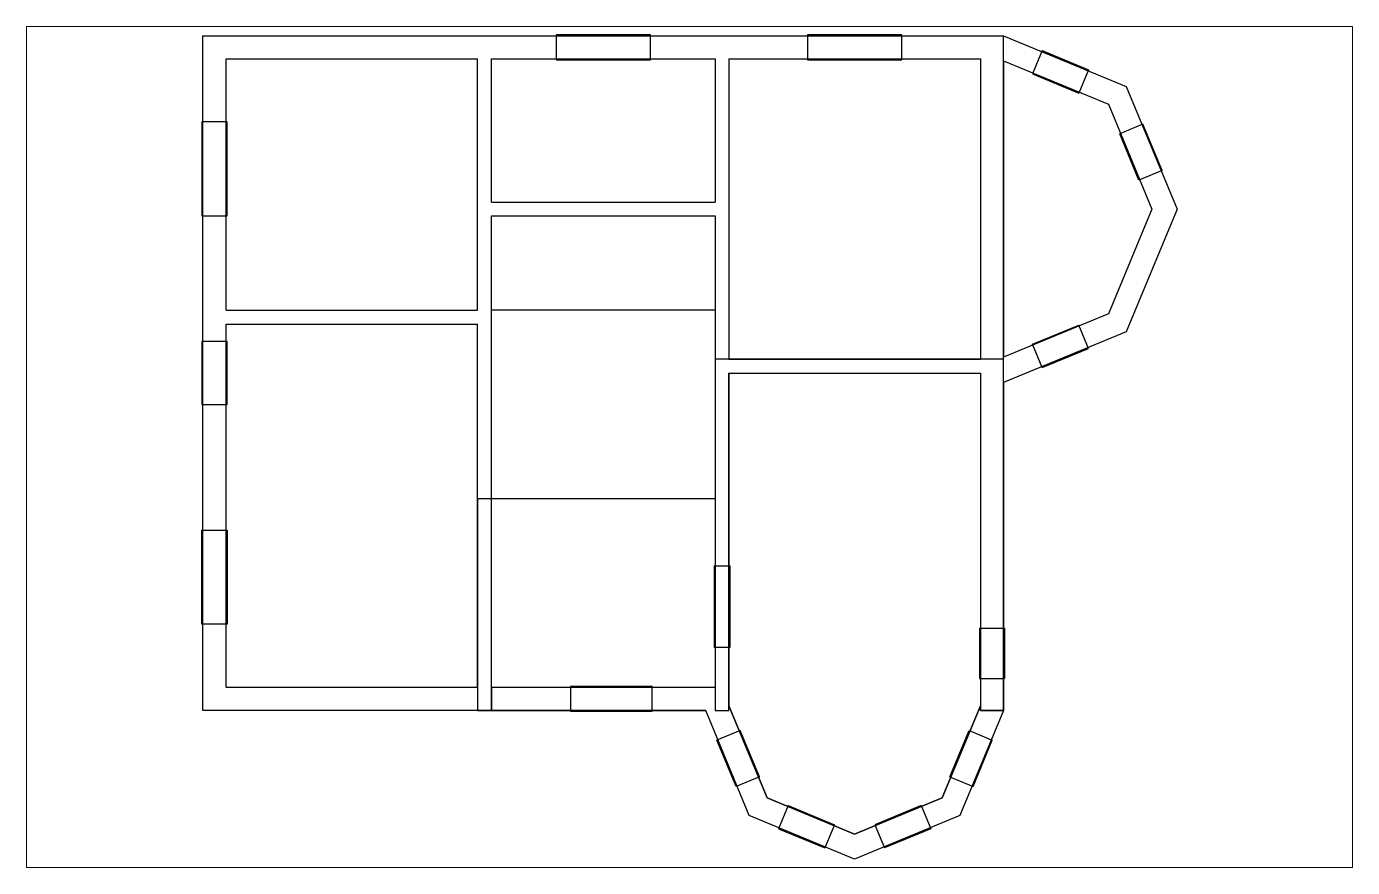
# Paper-space layout 'Sheet1' of a CAD drawing. Header units: millimetres. Extents: x 40 to 364, y 26 to 231.
# The model-space entities are those that its viewports show. They can reach past a viewport. Long polylines and large blocks are cut down to what shows.
import ezdxf

# ---------------------------------------------------------------- set-up
doc = ezdxf.new("R2010")
doc.units = ezdxf.units.MM
for name, color, linetype in [('doors12', 4, 'Continuous'), ('plate11', 1, 'Continuous'), ('walls', 7, 'Continuous'), ('walls12', 3, 'Continuous'), ('walls13', 2, 'Continuous'), ('windows1', 1, 'Continuous'), ('windows10', 4, 'Continuous'), ('windows11', 4, 'Continuous'), ('windows12', 4, 'Continuous')]:
    doc.layers.add(name, color=color, linetype=linetype)

msp = doc.modelspace()

# ---------------------------------------------------------------- linework, layer by layer
at = {"layer": 'doors12'}
for p, q in [((7765, -8070), (7765, -9370)), ((7765, -8070), (8015, -8070)), ((8015, -8070), (8015, -9370)), ((8015, -9370), (7765, -9370)), ((5480, -9985), (6780, -9985)), ((5480, -9985), (5480, -10385)), ((6780, -10385), (6780, -9985)), ((5480, -10385), (6780, -10385))]:
    msp.add_line(p, q, dxfattribs=at)
at = {"layer": 'plate11'}
for p, q in [((12370, -5150), (12370, 370)), ((12370, 370), (14322, -438)), ((14322, -438), (15130, -2390)), ((15130, -2390), (14322, -4342)), ((14322, -4342), (12370, -5150))]:
    msp.add_line(p, q, dxfattribs=at)
at = {"layer": 'walls'}
for p, q in [((-370, 370), (12370, 370)), ((-370, -10370), (-370, 370)), ((12370, 370), (14322, -438)), ((0, 0), (4000, 0)), ((0, -4000), (0, 0)), ((4000, -4000), (4000, 0)), ((4220, 0), (7780, 0)), ((4220, -2280), (4220, 0)), ((7780, 0), (7780, -2280)), ((8000, 0), (8000, -4780)), ((8000, 0), (12000, 0)), ((12000, 0), (12000, -4780)), ((12370, -30), (14038, -722)), ((12370, -30), (12370, -4750)), ((14322, -438), (15130, -2390)), ((14038, -722), (14730, -2390)), ((4220, -2280), (7780, -2280)), ((4220, -4220), (4220, -2500)), ((4220, -2500), (7780, -2500)), ((7780, -2500), (7780, -4220)), ((14730, -2390), (14038, -4058)), ((15130, -2390), (14322, -4342)), ((0, -4000), (4000, -4000)), ((7780, -4000), (4220, -4000)), ((14038, -4058), (12370, -4750)), ((0, -10000), (0, -4220)), ((0, -4220), (4000, -4220)), ((4000, -10000), (4000, -4220)), ((4220, -7220), (4220, -4220)), ((7780, -4220), (7780, -7220)), ((14322, -4342), (12370, -5150)), ((8000, -4780), (12000, -4780)), ((8000, -5000), (12000, -5000)), ((8000, -5000), (8000, -10296)), ((12000, -5000), (12000, -10296)), ((12370, -5150), (12370, -10370)), ((7780, -7000), (4220, -7000)), ((4220, -10000), (4220, -7220)), ((7780, -7220), (7780, -10000)), ((0, -10000), (4000, -10000)), ((4220, -10000), (7780, -10000)), ((8607, -11763), (8000, -10296)), ((12000, -10296), (11393, -11763)), ((7630, -10370), (-370, -10370)), ((8324, -12046), (7630, -10370)), ((12370, -10370), (11676, -12046)), ((10000, -12340), (8607, -11763)), ((11393, -11763), (10000, -12340)), ((10000, -12740), (8324, -12046)), ((11676, -12046), (10000, -12740))]:
    msp.add_line(p, q, dxfattribs=at)
at = {"layer": 'walls12'}
for p, q in [((4220, -10000), (4220, -10370)), ((4220, -10000), (7780, -10000)), ((7780, -10000), (7780, -10370)), ((8000, -10370), (8000, -10296)), ((8000, -10296), (8607, -11763)), ((11393, -11763), (12000, -10296)), ((12000, -10370), (12000, -10296)), ((4220, -10370), (7630, -10370)), ((8324, -12046), (7630, -10370)), ((7780, -10370), (8000, -10370)), ((12370, -10370), (11676, -12046)), ((12370, -10370), (12000, -10370)), ((8607, -11763), (10000, -12340)), ((10000, -12340), (11393, -11763)), ((10000, -12740), (8324, -12046)), ((11676, -12046), (10000, -12740))]:
    msp.add_line(p, q, dxfattribs=at)
at = {"layer": 'walls13'}
for p, q in [((12370, -4780), (7780, -4780)), ((7780, -4780), (7780, -10370)), ((12370, -10370), (12370, -4780)), ((8000, -10370), (8000, -5000)), ((8000, -5000), (12000, -5000)), ((12000, -5000), (12000, -10370)), ((4220, -7000), (4000, -7000)), ((4000, -7000), (4000, -10370)), ((4220, -10370), (4220, -7000)), ((4000, -10370), (4220, -10370)), ((7780, -10370), (8000, -10370)), ((12000, -10370), (12370, -10370))]:
    msp.add_line(p, q, dxfattribs=at)
at = {"layer": 'windows1'}
for p, q in [((12982, 133), (12829, -237)), ((12982, 133), (13721, -173)), ((13721, -173), (13568, -543)), ((12829, -237), (13568, -543)), ((15, -1000), (-385, -1000)), ((-385, -1000), (-385, -2500)), ((15, -2500), (15, -1000)), ((14587, -1039), (14217, -1192)), ((14893, -1778), (14587, -1039)), ((14523, -1931), (14217, -1192)), ((14893, -1778), (14523, -1931)), ((-385, -2500), (15, -2500)), ((12829, -4543), (13568, -4237)), ((13721, -4607), (13568, -4237)), ((-385, -4500), (-385, -5500)), ((15, -4500), (-385, -4500)), ((15, -5500), (15, -4500)), ((12982, -4913), (12829, -4543)), ((12982, -4913), (13721, -4607)), ((-385, -5500), (15, -5500)), ((-385, -7500), (15, -7500)), ((-385, -9000), (-385, -7500)), ((15, -7500), (15, -9000)), ((15, -9000), (-385, -9000))]:
    msp.add_line(p, q, dxfattribs=at)
at = {"layer": 'windows10'}
for p, q in [((6750, 385), (5250, 385)), ((5250, 385), (5250, -15)), ((6750, -15), (6750, 385)), ((5250, -15), (6750, -15))]:
    msp.add_line(p, q, dxfattribs=at)
at = {"layer": 'windows11'}
for p, q in [((10750, 385), (9250, 385)), ((9250, 385), (9250, -15)), ((10750, -15), (10750, 385)), ((9250, -15), (10750, -15))]:
    msp.add_line(p, q, dxfattribs=at)
at = {"layer": 'windows12'}
for p, q in [((11985, -9063), (12385, -9063)), ((11985, -9063), (11985, -9863)), ((12385, -9063), (12385, -9863)), ((11985, -9863), (12385, -9863)), ((8180, -10691), (7810, -10844)), ((8486, -11430), (8180, -10691)), ((11514, -11430), (11820, -10691)), ((11820, -10691), (12190, -10844)), ((8116, -11583), (7810, -10844)), ((11884, -11583), (12190, -10844)), ((8486, -11430), (8116, -11583)), ((11514, -11430), (11884, -11583)), ((8940, -11884), (8787, -12254)), ((8940, -11884), (9679, -12190)), ((11060, -11884), (10321, -12190)), ((11060, -11884), (11213, -12254)), ((9679, -12190), (9526, -12560)), ((10321, -12190), (10474, -12560)), ((8787, -12254), (9526, -12560)), ((11213, -12254), (10474, -12560))]:
    msp.add_line(p, q, dxfattribs=at)

psp = doc.layouts.new('Sheet1')

# ---------------------------------------------------------------- viewports
at = {"layer": '0'}
psp.add_viewport(center=(202.5, 128.5), size=(324, 205.6), view_center_point=(7372.5, -6177.5), view_height=13387.5, dxfattribs=at)

doc.saveas('drawing.dxf')
